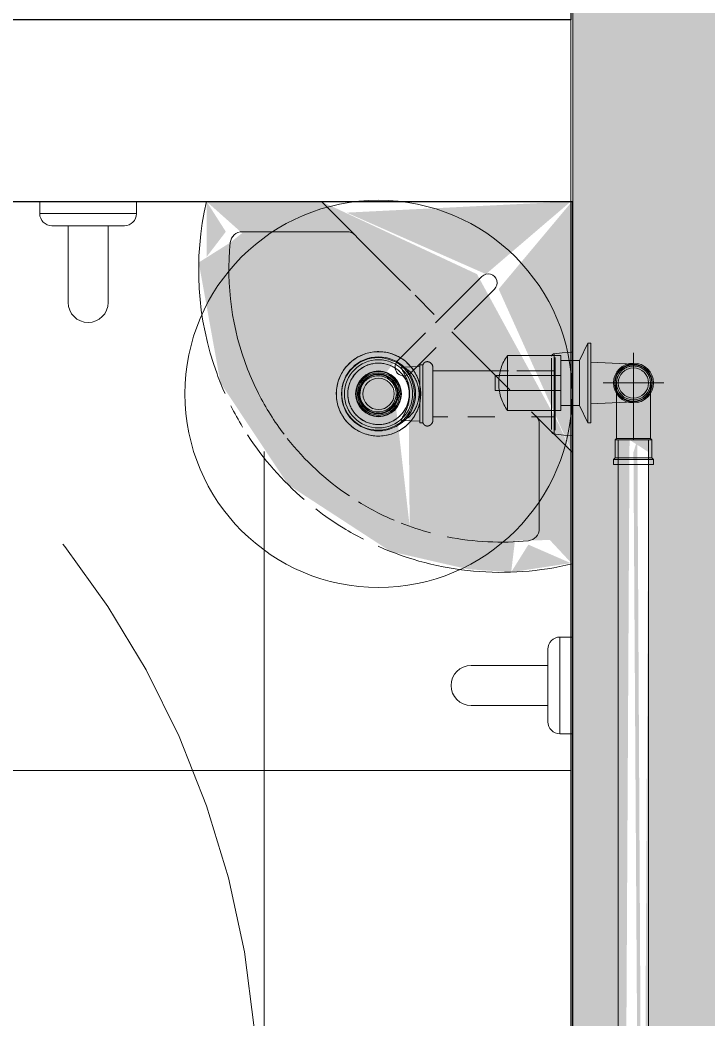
# Model space of a CAD drawing. Header units: metres. Extents: x 147 to 427, y -16 to 162.
# Drawn here: x 326.444 to 327.012, y 81.87 to 82.696 of the extents above; entities that cross this region are included whole.
import ezdxf

# ---------------------------------------------------------------- set-up
doc = ezdxf.new("R2010")
doc.units = ezdxf.units.M
doc.linetypes.add('IMPORT-Dashed _3_', pattern=[0.75, 0.5, -0.25])
doc.layers.add('1053_ARQ_BASE_MATADOURO_dwg', color=7, linetype='Continuous', lineweight=5, true_color=0x767676)
for name, color, linetype, lineweight in [('A-EQUIPAMENTOS', 7, 'Continuous', 5), ('A-PAREDE', 7, 'Continuous', 30), ('A-PROJEÇÃO', 7, 'IMPORT-Dashed _3_', 15), ('A-WALL', 7, 'Continuous', 9), ('A_lay', 7, 'Continuous', 5), ('P-PIPE', 7, 'Continuous', 5), ('P-PIPE-CNTR', 7, 'Continuous', 5), ('P-SANR-FIXT', 7, 'Continuous', 5)]:
    doc.layers.add(name, color=color, linetype=linetype, lineweight=lineweight)

# ---------------------------------------------------------------- blocks, each defined once
blk = doc.blocks.new('USO_ESG_Cuba lavatório redonda - Uso geral-3627472-TÉRREO 1_20 - Dependente 1')
at = {"layer": 'P-SANR-FIXT', "color": 9, "true_color": 0xc0c0c0}
for centre, radius, start, end in [((0, -0.16), 0.16, 0, 180), ((0, -0.16), 0.16, 0, 180), ((0, -0.16), 0.0306, 0, 180), ((0, -0.16), 0.0306, 0, 180), ((0, -0.16039), 0.03, 71.95787, 251.95787), ((0, -0.16039), 0.03, 71.95787, 251.95787), ((0, -0.16039), 0.03, 251.95787, 71.95787), ((0, -0.16039), 0.03, 251.95787, 71.95787), ((0, -0.16), 0.01844, 360, 180), ((0, -0.16039), 0.016, 71.95787, 251.95787), ((0, -0.16039), 0.016, 71.95787, 251.95787), ((0, -0.16039), 0.015, 71.95787, 251.95787), ((0, -0.16039), 0.015, 71.95787, 251.95787), ((0, -0.16039), 0.016, 251.95787, 71.95787), ((0, -0.16039), 0.016, 251.95787, 71.95787), ((0, -0.16039), 0.015, 251.95787, 71.95787), ((0, -0.16039), 0.015, 251.95787, 71.95787), ((0, -0.16), 0.16, 180, 360), ((0, -0.16), 0.16, 180, 0), ((0, -0.16), 0.0306, 180, 0), ((0, -0.16), 0.0306, 180, 0), ((0, -0.16), 0.01844, 180, 360)]:
    blk.add_arc(centre, radius, start, end, dxfattribs=at)
blk = doc.blocks.new('USO_ESG_Sifão de Uso Geral - Sifão para lavatório-3627474-TÉRREO 1_20 - Dependente 1')
at = {"layer": 'P-SANR-FIXT', "color": 9, "true_color": 0xc0c0c0}
for p, q in [((0, 0), (-0.03457, 0)), ((-0.03, 0), (0, 0)), ((0, 0), (0.03, 0)), ((0, 0), (0.03, 0)), ((0.03457, 0), (0, 0)), ((-0.03, 0), (0, 0)), ((0, -0.01489), (-0.03317, -0.01489)), ((0.03, -0.01413), (-0.03, -0.01413)), ((0.03, -0.01413), (-0.03, -0.01413)), ((0, -0.01413), (-0.01907, -0.01413)), ((-0.01905, -0.01413), (-0.01905, -0.0336)), ((-0.01905, -0.01413), (0.01905, -0.01413)), ((-0.01905, -0.01413), (0.01905, -0.01413)), ((0.016, -0.01413), (-0.016, -0.01413)), ((0.016, -0.01413), (-0.016, -0.01413)), ((0.01907, -0.01413), (0, -0.01413)), ((0.03317, -0.01489), (0, -0.01489)), ((0.01905, -0.0336), (0.01905, -0.01413)), ((0, -0.01696), (-0.02956, -0.01696)), ((0, -0.01696), (-0.02956, -0.01696)), ((-0.01907, -0.01696), (0, -0.01696)), ((0, -0.01696), (0.01907, -0.01696)), ((0.02956, -0.01696), (0, -0.01696)), ((0.02956, -0.01696), (0, -0.01696)), ((-0.01905, -0.07289), (-0.01905, -0.115)), ((0.01905, -0.115), (0.01905, -0.10272)), ((-0.01905, -0.115), (0, -0.115)), ((-0.01905, -0.115), (0, -0.115)), ((0, -0.115), (-0.016, -0.115)), ((0, -0.115), (-0.016, -0.115)), ((0, -0.115), (0.00493, -0.115)), ((0, -0.115), (0.00493, -0.115)), ((0.00414, -0.115), (0, -0.115)), ((0.00414, -0.115), (0, -0.115)), ((0.0184, -0.115), (0.01905, -0.115)), ((0.0184, -0.115), (0.01905, -0.115)), ((-0.02388, -0.12324), (-0.02388, -0.12586)), ((0, -0.12324), (-0.02271, -0.12324)), ((0, -0.12324), (-0.02271, -0.12324)), ((0.02271, -0.12324), (0, -0.12324)), ((0.02271, -0.12324), (0, -0.12324)), ((0.02388, -0.12586), (0.02388, -0.12324)), ((0, -0.12586), (-0.02388, -0.12586)), ((-0.02249, -0.12586), (-0.02211, -0.14028)), ((-0.02249, -0.12586), (0, -0.12586)), ((0.02388, -0.12586), (0, -0.12586)), ((0, -0.12586), (0.02249, -0.12586)), ((0.02211, -0.14028), (0.02249, -0.12586))]:
    blk.add_line(p, q, dxfattribs=at)
at = {"layer": 'P-SANR-FIXT', "color": 254, "true_color": 0xd3d3d3}
for p, q in [((-0.01905, -0.0336), (-0.01905, -0.04554)), ((-0.01905, -0.05264), (-0.01905, -0.07289)), ((0.01905, -0.08624), (0.01905, -0.06376)), ((0.016, -0.115), (0.00414, -0.115)), ((0.016, -0.115), (0.00414, -0.115)), ((0.00493, -0.115), (0.0184, -0.115)), ((0.00493, -0.115), (0.0184, -0.115)), ((-0.02271, -0.12324), (-0.02388, -0.12324)), ((0.02388, -0.12324), (0.02271, -0.12324))]:
    blk.add_line(p, q, dxfattribs=at)
at = {"layer": 'P-SANR-FIXT', "color": 9, "true_color": 0xc0c0c0, "flags": 128}
for points in [[(-0.03317, -0.01489), (-0.03397, -0.00812), (-0.0345, -0.00134), (-0.03457, 0)], [(0.03457, 0), (0.0341, -0.00679), (0.03335, -0.01356), (0.03317, -0.01489)], [(-0.03108, -0.01696), (-0.03118, -0.01694), (-0.03128, -0.01692), (-0.03138, -0.01689), (-0.03147, -0.01686), (-0.03157, -0.01682), (-0.03167, -0.01678), (-0.03176, -0.01674), (-0.03185, -0.0167), (-0.03194, -0.01665), (-0.03203, -0.01659), (-0.03211, -0.01654), (-0.0322, -0.01647), (-0.03228, -0.01641), (-0.03236, -0.01634), (-0.03243, -0.01627), (-0.0325, -0.0162), (-0.03257, -0.01613), (-0.03264, -0.01605), (-0.0327, -0.01597), (-0.03276, -0.01588), (-0.03282, -0.0158), (-0.03287, -0.01571), (-0.03292, -0.01562), (-0.03297, -0.01553), (-0.03301, -0.01544), (-0.03305, -0.01534), (-0.03308, -0.01524), (-0.03311, -0.01515), (-0.03314, -0.01505), (-0.03316, -0.01495), (-0.03317, -0.01489)], [(0.03317, -0.01489), (0.03315, -0.01499), (0.03313, -0.01509), (0.0331, -0.01519), (0.03307, -0.01528), (0.03303, -0.01538), (0.03299, -0.01547), (0.03295, -0.01557), (0.0329, -0.01566), (0.03285, -0.01575), (0.03279, -0.01583), (0.03274, -0.01592), (0.03268, -0.016), (0.03261, -0.01608), (0.03254, -0.01616), (0.03247, -0.01623), (0.0324, -0.0163), (0.03232, -0.01637), (0.03224, -0.01644), (0.03216, -0.0165), (0.03208, -0.01656), (0.03199, -0.01662), (0.0319, -0.01667), (0.03181, -0.01672), (0.03172, -0.01676), (0.03163, -0.0168), (0.03153, -0.01684), (0.03143, -0.01687), (0.03134, -0.0169), (0.03124, -0.01693), (0.03114, -0.01695), (0.03108, -0.01696)], [(-0.02097, -0.115), (-0.02075, -0.115), (-0.02049, -0.115), (-0.02021, -0.115), (-0.01988, -0.115), (-0.01953, -0.115), (-0.01915, -0.115), (-0.01874, -0.115), (-0.01829, -0.115), (-0.01782, -0.115), (-0.01732, -0.115), (-0.01679, -0.115), (-0.01623, -0.115), (-0.01565, -0.115), (-0.01504, -0.115), (-0.01441, -0.115), (-0.01376, -0.115), (-0.01308, -0.115), (-0.01238, -0.115), (-0.01166, -0.115), (-0.01093, -0.115), (-0.01018, -0.115), (-0.00941, -0.115), (-0.00862, -0.115), (-0.00782, -0.115), (-0.00701, -0.115), (-0.00619, -0.115), (-0.00536, -0.115), (-0.00452, -0.115), (-0.00367, -0.115), (-0.00282, -0.115), (-0.00196, -0.115), (-0.0011, -0.115), (-0.00023, -0.115), (0, -0.115)], [(0, -0.115), (-0.00086, -0.115), (-0.00173, -0.115), (-0.00258, -0.115), (-0.00344, -0.115), (-0.00429, -0.115), (-0.00513, -0.115), (-0.00597, -0.115), (-0.00679, -0.115), (-0.00761, -0.115), (-0.00841, -0.115), (-0.0092, -0.115), (-0.00997, -0.115), (-0.01073, -0.115), (-0.01147, -0.115), (-0.01219, -0.115), (-0.01289, -0.115), (-0.01358, -0.115), (-0.01424, -0.115), (-0.01487, -0.115), (-0.01549, -0.115), (-0.01608, -0.115), (-0.01664, -0.115), (-0.01718, -0.115), (-0.01769, -0.115), (-0.01817, -0.115), (-0.01862, -0.115), (-0.01904, -0.115), (-0.01943, -0.115), (-0.01979, -0.115), (-0.02012, -0.115), (-0.02042, -0.115), (-0.02068, -0.115), (-0.02091, -0.115)], [(0, -0.115), (0.00086, -0.115), (0.00173, -0.115), (0.00258, -0.115), (0.00344, -0.115)], [(0.00367, -0.115), (0.00282, -0.115), (0.00196, -0.115), (0.0011, -0.115), (0.00023, -0.115), (0, -0.115)], [(0.01769, -0.115), (0.01817, -0.115), (0.01862, -0.115), (0.01904, -0.115), (0.01943, -0.115), (0.01979, -0.115), (0.02012, -0.115), (0.02042, -0.115), (0.02068, -0.115), (0.02091, -0.115)], [(0.02097, -0.115), (0.02075, -0.115), (0.02049, -0.115), (0.02021, -0.115), (0.01988, -0.115), (0.01953, -0.115), (0.01915, -0.115), (0.01874, -0.115), (0.01829, -0.115), (0.01782, -0.115)], [(0, -0.12512), (-0.00139, -0.12515), (-0.00279, -0.12523), (-0.00418, -0.12537), (-0.00556, -0.12556), (-0.00693, -0.12581), (-0.00829, -0.12612), (-0.00964, -0.12648), (-0.01097, -0.12689), (-0.01229, -0.12735), (-0.01358, -0.12787), (-0.01486, -0.12844), (-0.01611, -0.12906), (-0.01733, -0.12973), (-0.01853, -0.13045), (-0.0197, -0.13121), (-0.02083, -0.13202), (-0.02193, -0.13288), (-0.023, -0.13378), (-0.02403, -0.13472), (-0.02502, -0.1357), (-0.02597, -0.13672), (-0.02689, -0.13777), (-0.02775, -0.13887), (-0.02858, -0.13999), (-0.02935, -0.14115), (-0.03008, -0.14234), (-0.03076, -0.14356), (-0.0314, -0.1448), (-0.03198, -0.14607), (-0.03251, -0.14736), (-0.03299, -0.14867), (-0.03342, -0.15), (-0.03379, -0.15134), (-0.03411, -0.1527), (-0.03437, -0.15407), (-0.03458, -0.15545), (-0.03474, -0.15684), (-0.03484, -0.15823), (-0.03488, -0.15962), (-0.03487, -0.16102), (-0.0348, -0.16241), (-0.03467, -0.1638), (-0.03449, -0.16519), (-0.03426, -0.16656), (-0.03397, -0.16793), (-0.03363, -0.16928), (-0.03323, -0.17061), (-0.03278, -0.17193), (-0.03227, -0.17324), (-0.03172, -0.17452), (-0.03111, -0.17577), (-0.03046, -0.177), (-0.02975, -0.17821), (-0.029, -0.17938), (-0.0282, -0.18053), (-0.02736, -0.18164), (-0.02647, -0.18272), (-0.02554, -0.18376), (-0.02457, -0.18476), (-0.02356, -0.18572), (-0.02251, -0.18664), (-0.02143, -0.18752), (-0.02031, -0.18836), (-0.01916, -0.18915), (-0.01798, -0.18989), (-0.01677, -0.19059), (-0.01554, -0.19123), (-0.01427, -0.19183), (-0.01299, -0.19237), (-0.01169, -0.19287), (-0.01036, -0.19331), (-0.00902, -0.1937), (-0.00767, -0.19403), (-0.0063, -0.19431), (-0.00492, -0.19453), (-0.00354, -0.1947), (-0.00215, -0.19482), (-0.00075, -0.19487), (0, -0.19488)], [(0, -0.19488), (0.00139, -0.19485), (0.00279, -0.19477), (0.00418, -0.19463), (0.00556, -0.19444), (0.00693, -0.19419), (0.00829, -0.19388), (0.00964, -0.19352), (0.01097, -0.19311), (0.01229, -0.19265), (0.01358, -0.19213), (0.01486, -0.19156), (0.01611, -0.19094), (0.01733, -0.19027), (0.01853, -0.18955), (0.0197, -0.18879), (0.02083, -0.18798), (0.02193, -0.18712), (0.023, -0.18622), (0.02403, -0.18528), (0.02502, -0.1843), (0.02597, -0.18328), (0.02689, -0.18223), (0.02775, -0.18113), (0.02858, -0.18001), (0.02935, -0.17885), (0.03008, -0.17766), (0.03076, -0.17644), (0.0314, -0.1752), (0.03198, -0.17393), (0.03251, -0.17264), (0.03299, -0.17133), (0.03342, -0.17), (0.03379, -0.16866), (0.03411, -0.1673), (0.03437, -0.16593), (0.03458, -0.16455), (0.03474, -0.16316), (0.03484, -0.16177), (0.03488, -0.16038), (0.03487, -0.15898), (0.0348, -0.15759), (0.03467, -0.1562), (0.03449, -0.15481), (0.03426, -0.15344), (0.03397, -0.15207), (0.03363, -0.15072), (0.03323, -0.14939), (0.03278, -0.14807), (0.03227, -0.14676), (0.03172, -0.14548), (0.03111, -0.14423), (0.03046, -0.143), (0.02975, -0.14179), (0.029, -0.14062), (0.0282, -0.13947), (0.02736, -0.13836), (0.02647, -0.13728), (0.02554, -0.13624), (0.02457, -0.13524), (0.02356, -0.13428), (0.02251, -0.13336), (0.02143, -0.13248), (0.02031, -0.13164), (0.01916, -0.13085), (0.01798, -0.13011), (0.01677, -0.12941), (0.01554, -0.12877), (0.01427, -0.12817), (0.01299, -0.12763), (0.01169, -0.12713), (0.01036, -0.12669), (0.00902, -0.1263), (0.00767, -0.12597), (0.0063, -0.12569), (0.00492, -0.12547), (0.00354, -0.1253), (0.00215, -0.12518), (0.00075, -0.12513), (0, -0.12512)], [(0, -0.13461), (-0.00102, -0.13463), (-0.00203, -0.13469), (-0.00304, -0.13479), (-0.00405, -0.13493), (-0.00504, -0.13511), (-0.00604, -0.13533), (-0.00702, -0.1356), (-0.00799, -0.1359), (-0.00895, -0.13623), (-0.00989, -0.13661), (-0.01082, -0.13702), (-0.01173, -0.13748), (-0.01262, -0.13796), (-0.01349, -0.13848), (-0.01434, -0.13904), (-0.01517, -0.13963), (-0.01597, -0.14025), (-0.01674, -0.14091), (-0.01749, -0.14159), (-0.01822, -0.14231), (-0.01891, -0.14305), (-0.01957, -0.14382), (-0.0202, -0.14462), (-0.0208, -0.14544), (-0.02137, -0.14628), (-0.0219, -0.14715), (-0.0224, -0.14803), (-0.02286, -0.14894), (-0.02328, -0.14986), (-0.02367, -0.1508), (-0.02402, -0.15175), (-0.02433, -0.15272), (-0.0246, -0.1537), (-0.02483, -0.15469), (-0.02502, -0.15568), (-0.02518, -0.15669), (-0.02529, -0.1577), (-0.02536, -0.15871), (-0.02539, -0.15973), (-0.02538, -0.16074), (-0.02533, -0.16176), (-0.02524, -0.16277), (-0.02511, -0.16377), (-0.02494, -0.16478), (-0.02473, -0.16577), (-0.02448, -0.16675), (-0.02419, -0.16773), (-0.02386, -0.16869), (-0.02349, -0.16964), (-0.02309, -0.17057), (-0.02265, -0.17148), (-0.02217, -0.17238), (-0.02166, -0.17326), (-0.02111, -0.17411), (-0.02053, -0.17494), (-0.01992, -0.17575), (-0.01927, -0.17654), (-0.01859, -0.17729), (-0.01789, -0.17802), (-0.01715, -0.17873), (-0.01639, -0.1794), (-0.0156, -0.18004), (-0.01479, -0.18064), (-0.01395, -0.18122), (-0.01309, -0.18176), (-0.01221, -0.18227), (-0.01131, -0.18274), (-0.01039, -0.18317), (-0.00946, -0.18357), (-0.00851, -0.18393), (-0.00754, -0.18425), (-0.00657, -0.18453), (-0.00558, -0.18477), (-0.00459, -0.18498), (-0.00358, -0.18514), (-0.00258, -0.18526), (-0.00156, -0.18535), (-0.00055, -0.18539), (0, -0.18539)], [(0, -0.18539), (0.00102, -0.18537), (0.00203, -0.18531), (0.00304, -0.18521), (0.00405, -0.18507), (0.00504, -0.18489), (0.00604, -0.18467), (0.00702, -0.1844), (0.00799, -0.1841), (0.00895, -0.18377), (0.00989, -0.18339), (0.01082, -0.18298), (0.01173, -0.18252), (0.01262, -0.18204), (0.01349, -0.18152), (0.01434, -0.18096), (0.01517, -0.18037), (0.01597, -0.17975), (0.01674, -0.17909), (0.01749, -0.17841), (0.01822, -0.17769), (0.01891, -0.17695), (0.01957, -0.17618), (0.0202, -0.17538), (0.0208, -0.17456), (0.02137, -0.17372), (0.0219, -0.17285), (0.0224, -0.17197), (0.02286, -0.17106), (0.02328, -0.17014), (0.02367, -0.1692), (0.02402, -0.16825), (0.02433, -0.16728), (0.0246, -0.1663), (0.02483, -0.16531), (0.02502, -0.16432), (0.02518, -0.16331), (0.02529, -0.1623), (0.02536, -0.16129), (0.02539, -0.16027), (0.02538, -0.15926), (0.02533, -0.15824), (0.02524, -0.15723), (0.02511, -0.15623), (0.02494, -0.15522), (0.02473, -0.15423), (0.02448, -0.15325), (0.02419, -0.15227), (0.02386, -0.15131), (0.02349, -0.15036), (0.02309, -0.14943), (0.02265, -0.14852), (0.02217, -0.14762), (0.02166, -0.14674), (0.02111, -0.14589), (0.02053, -0.14506), (0.01992, -0.14425), (0.01927, -0.14346), (0.01859, -0.14271), (0.01789, -0.14198), (0.01715, -0.14127), (0.01639, -0.1406), (0.0156, -0.13996), (0.01479, -0.13936), (0.01395, -0.13878), (0.01309, -0.13824), (0.01221, -0.13773), (0.01131, -0.13726), (0.01039, -0.13683), (0.00946, -0.13643), (0.00851, -0.13607), (0.00754, -0.13575), (0.00657, -0.13547), (0.00558, -0.13523), (0.00459, -0.13502), (0.00358, -0.13486), (0.00258, -0.13474), (0.00156, -0.13465), (0.00055, -0.13461), (0, -0.13461)]]:
    blk.add_lwpolyline(points, dxfattribs=at)
at = {"layer": 'P-SANR-FIXT', "color": 254, "true_color": 0xd3d3d3, "flags": 128}
for points in [[(-0.02651, -0.11882), (-0.02645, -0.11862), (-0.02639, -0.11843), (-0.02632, -0.11824), (-0.02624, -0.11805), (-0.02616, -0.11787), (-0.02607, -0.11769), (-0.02597, -0.11751), (-0.02586, -0.11734), (-0.02575, -0.11717), (-0.02563, -0.11701), (-0.0255, -0.11685), (-0.02537, -0.11669), (-0.02523, -0.11654), (-0.02509, -0.1164), (-0.02494, -0.11626), (-0.02478, -0.11613), (-0.02462, -0.11601), (-0.02446, -0.11589), (-0.02429, -0.11578), (-0.02412, -0.11567), (-0.02394, -0.11558), (-0.02376, -0.11549), (-0.02357, -0.1154), (-0.02338, -0.11533), (-0.02319, -0.11526), (-0.023, -0.1152), (-0.0228, -0.11515), (-0.0226, -0.1151), (-0.0224, -0.11507), (-0.0222, -0.11504), (-0.022, -0.11502), (-0.0218, -0.115), (-0.0216, -0.115)], [(-0.02091, -0.115), (-0.02111, -0.115), (-0.02127, -0.115), (-0.0214, -0.115), (-0.0215, -0.115), (-0.02156, -0.115), (-0.02159, -0.115)], [(-0.02157, -0.115), (-0.02152, -0.115), (-0.02143, -0.115), (-0.02131, -0.115), (-0.02116, -0.115), (-0.02097, -0.115)], [(0.00344, -0.115), (0.00429, -0.115), (0.00513, -0.115), (0.00597, -0.115), (0.00679, -0.115), (0.00761, -0.115), (0.00841, -0.115), (0.0092, -0.115), (0.00997, -0.115), (0.01073, -0.115), (0.01147, -0.115), (0.01219, -0.115), (0.01289, -0.115), (0.01358, -0.115), (0.01424, -0.115), (0.01487, -0.115), (0.01549, -0.115), (0.01608, -0.115), (0.01664, -0.115), (0.01718, -0.115), (0.01769, -0.115)], [(0.01782, -0.115), (0.01732, -0.115), (0.01679, -0.115), (0.01623, -0.115), (0.01565, -0.115), (0.01504, -0.115), (0.01441, -0.115), (0.01376, -0.115), (0.01308, -0.115), (0.01238, -0.115), (0.01166, -0.115), (0.01093, -0.115), (0.01018, -0.115), (0.00941, -0.115), (0.00862, -0.115), (0.00782, -0.115), (0.00701, -0.115), (0.00619, -0.115), (0.00536, -0.115), (0.00452, -0.115), (0.00367, -0.115)], [(0.02091, -0.115), (0.02111, -0.115), (0.02127, -0.115), (0.0214, -0.115), (0.0215, -0.115), (0.02156, -0.115), (0.02159, -0.115)], [(0.02157, -0.115), (0.02152, -0.115), (0.02143, -0.115), (0.02131, -0.115), (0.02116, -0.115), (0.02097, -0.115)], [(0.02159, -0.115), (0.02179, -0.115), (0.02199, -0.11502), (0.0222, -0.11504), (0.0224, -0.11506), (0.0226, -0.1151), (0.02279, -0.11515), (0.02299, -0.1152), (0.02318, -0.11526), (0.02338, -0.11533), (0.02356, -0.1154), (0.02375, -0.11548), (0.02393, -0.11557), (0.02411, -0.11567), (0.02428, -0.11577), (0.02445, -0.11589), (0.02462, -0.116), (0.02478, -0.11613), (0.02493, -0.11626), (0.02508, -0.1164), (0.02523, -0.11654), (0.02537, -0.11669), (0.0255, -0.11684), (0.02563, -0.117), (0.02574, -0.11716), (0.02586, -0.11733), (0.02596, -0.1175), (0.02606, -0.11768), (0.02616, -0.11786), (0.02624, -0.11805), (0.02632, -0.11823), (0.02639, -0.11843), (0.02645, -0.11862), (0.0265, -0.11881)], [(-0.02388, -0.12324), (-0.02402, -0.1232), (-0.02416, -0.12316), (-0.0243, -0.12311), (-0.02443, -0.12305), (-0.02456, -0.12299), (-0.02469, -0.12293), (-0.02482, -0.12286), (-0.02494, -0.12278), (-0.02506, -0.1227), (-0.02518, -0.12261), (-0.02529, -0.12252), (-0.02541, -0.12243), (-0.02551, -0.12233), (-0.02561, -0.12223), (-0.02571, -0.12212), (-0.02581, -0.12201), (-0.0259, -0.12189), (-0.02598, -0.12177), (-0.02606, -0.12165), (-0.02613, -0.12153), (-0.0262, -0.1214), (-0.02627, -0.12127), (-0.02633, -0.12114), (-0.02638, -0.121), (-0.02643, -0.12087), (-0.02647, -0.12073), (-0.02651, -0.12059), (-0.02654, -0.12044), (-0.02657, -0.1203), (-0.02659, -0.12016), (-0.02661, -0.12001), (-0.02661, -0.11987), (-0.02662, -0.11972), (-0.02661, -0.11958), (-0.02661, -0.11943), (-0.02659, -0.11929), (-0.02657, -0.11914), (-0.02655, -0.119), (-0.02651, -0.11886), (-0.02651, -0.11882)], [(0.02651, -0.11882), (0.02654, -0.11896), (0.02657, -0.1191), (0.02659, -0.11925), (0.0266, -0.11939), (0.02661, -0.11954), (0.02662, -0.11968), (0.02662, -0.11983), (0.02661, -0.11997), (0.0266, -0.12012), (0.02658, -0.12026), (0.02655, -0.12041), (0.02652, -0.12055), (0.02649, -0.12069), (0.02644, -0.12083), (0.0264, -0.12097), (0.02634, -0.1211), (0.02629, -0.12124), (0.02622, -0.12137), (0.02615, -0.12149), (0.02608, -0.12162), (0.026, -0.12174), (0.02592, -0.12186), (0.02583, -0.12198), (0.02574, -0.12209), (0.02564, -0.1222), (0.02554, -0.1223), (0.02543, -0.1224), (0.02533, -0.1225), (0.02521, -0.12259), (0.0251, -0.12268), (0.02498, -0.12276), (0.02485, -0.12284), (0.02473, -0.12291), (0.0246, -0.12297), (0.02447, -0.12304), (0.02433, -0.12309), (0.0242, -0.12314), (0.02406, -0.12319), (0.02392, -0.12323), (0.02388, -0.12324)]]:
    blk.add_lwpolyline(points, dxfattribs=at)
at = {"layer": 'P-SANR-FIXT', "color": 9, "true_color": 0xc0c0c0}
for radius, start, end in [(0.03485, 90, 270), (0.02822, 90, 270), (0.03485, 270, 90), (0.02822, 270, 90), (0.02539, 90, 270), (0.02539, 270, 90), (0.01889, 90, 270), (0.01889, 90, 270), (0.0175, 90, 270), (0.01648, 90, 270), (0.01648, 90, 270), (0.016, 90, 270), (0.016, 90, 270), (0.013, 90, 270), (0.013, 90, 270), (0.01889, 270, 90), (0.01889, 270, 90), (0.0175, 270, 90), (0.01648, 270, 90), (0.01648, 270, 90), (0.016, 270, 90), (0.016, 270, 90), (0.013, 270, 90), (0.013, 270, 90)]:
    blk.add_arc((0, -0.16), radius, start, end, dxfattribs=at)
for points, knots in [([(0, -0.12647), (-0.00139, -0.12652), (-0.00344, -0.12671), (-0.00605, -0.12719), (-0.00793, -0.12766), (-0.00971, -0.12828), (-0.01139, -0.12904), (-0.0127, -0.12974), (-0.01368, -0.13032), (-0.0144, -0.13076), (-0.01508, -0.1312), (-0.01594, -0.13184), (-0.01694, -0.13267), (-0.01784, -0.13353), (-0.01843, -0.13412), (-0.01875, -0.13445), (-0.01898, -0.13469), (-0.01921, -0.13494), (-0.0195, -0.13527), (-0.01997, -0.13586), (-0.02057, -0.13672), (-0.02106, -0.13753), (-0.02135, -0.13805), (-0.0215, -0.13833), (-0.02161, -0.13853), (-0.0217, -0.13872), (-0.02182, -0.13897), (-0.02198, -0.13941), (-0.02212, -0.13999), (-0.02211, -0.14054), (-0.02193, -0.14088), (-0.02157, -0.14095), (-0.02103, -0.14082), (-0.02043, -0.14058), (-0.01993, -0.14037), (-0.01964, -0.14025), (-0.0194, -0.14015), (-0.01916, -0.14004), (-0.01883, -0.13988), (-0.01822, -0.13956), (-0.01727, -0.13901), (-0.01622, -0.13842), (-0.01542, -0.13802), (-0.01495, -0.1378), (-0.01459, -0.13764), (-0.01422, -0.13749), (-0.01372, -0.13728), (-0.01282, -0.1369), (-0.01148, -0.13635), (-0.01005, -0.13584), (-0.00886, -0.13548), (-0.00794, -0.13525), (-0.007, -0.13506), (-0.00572, -0.13482), (-0.00343, -0.13448), (-0.00138, -0.13432), (0, -0.13428)], [0, 0, 0, 0, 0.055556, 0.083333, 0.111111, 0.138889, 0.166667, 0.194444, 0.208333, 0.222222, 0.236111, 0.25, 0.277778, 0.305556, 0.319444, 0.326389, 0.333333, 0.340278, 0.347222, 0.361111, 0.388889, 0.416667, 0.430556, 0.4375, 0.444444, 0.451389, 0.458333, 0.472222, 0.5, 0.527778, 0.555556, 0.583333, 0.611111, 0.638889, 0.652778, 0.659722, 0.666667, 0.673611, 0.680556, 0.694444, 0.722222, 0.75, 0.763889, 0.770833, 0.777778, 0.784722, 0.791667, 0.805556, 0.833333, 0.861111, 0.875, 0.888889, 0.902778, 0.916667, 0.944444, 1, 1, 1, 1]), ([(0, -0.13428), (0.00138, -0.13432), (0.00343, -0.13448), (0.00572, -0.13482), (0.007, -0.13506), (0.00794, -0.13525), (0.00886, -0.13548), (0.01005, -0.13584), (0.01148, -0.13635), (0.01282, -0.1369), (0.01372, -0.13728), (0.01422, -0.13749), (0.01459, -0.13764), (0.01495, -0.1378), (0.01542, -0.13802), (0.01622, -0.13842), (0.01727, -0.13901), (0.01822, -0.13956), (0.01883, -0.13988), (0.01916, -0.14004), (0.0194, -0.14015), (0.01964, -0.14025), (0.01993, -0.14037), (0.02043, -0.14058), (0.02103, -0.14082), (0.02157, -0.14095), (0.02193, -0.14088), (0.02211, -0.14054), (0.02212, -0.13999), (0.02198, -0.13941), (0.02182, -0.13897), (0.0217, -0.13872), (0.02161, -0.13853), (0.0215, -0.13833), (0.02135, -0.13805), (0.02106, -0.13753), (0.02057, -0.13672), (0.01997, -0.13586), (0.0195, -0.13527), (0.01921, -0.13494), (0.01898, -0.13469), (0.01875, -0.13445), (0.01843, -0.13412), (0.01784, -0.13353), (0.01694, -0.13267), (0.01594, -0.13184), (0.01508, -0.1312), (0.0144, -0.13076), (0.01368, -0.13032), (0.0127, -0.12974), (0.01139, -0.12904), (0.00971, -0.12828), (0.00793, -0.12766), (0.00605, -0.12719), (0.00344, -0.12671), (0.00139, -0.12652), (0, -0.12647)], [0, 0, 0, 0, 0.055556, 0.083333, 0.097222, 0.111111, 0.125, 0.138889, 0.166667, 0.194444, 0.208333, 0.215278, 0.222222, 0.229167, 0.236111, 0.25, 0.277778, 0.305556, 0.319444, 0.326389, 0.333333, 0.340278, 0.347222, 0.361111, 0.388889, 0.416667, 0.444444, 0.472222, 0.5, 0.527778, 0.541667, 0.548611, 0.555556, 0.5625, 0.569444, 0.583333, 0.611111, 0.638889, 0.652778, 0.659722, 0.666667, 0.673611, 0.680556, 0.694444, 0.722222, 0.75, 0.763889, 0.777778, 0.791667, 0.805556, 0.833333, 0.861111, 0.888889, 0.916667, 0.944444, 1, 1, 1, 1])]:
    blk.add_open_spline(points, degree=3, knots=knots, dxfattribs=at)
blk = doc.blocks.new('AF_Soldavel_Curva 45_90 - Standard-V163-TÉRREO 1_20 - Dependente 1')
at = {"layer": 'P-PIPE'}
for p, q in [((158.5447, 82.34981), (158.54364, 82.34871)), ((158.54364, 82.34871), (158.54364, 82.33371)), ((158.55874, 82.34871), (158.54364, 82.34871)), ((158.55874, 82.34981), (158.5447, 82.34981)), ((158.54624, 82.34871), (158.55874, 82.34871)), ((158.57278, 82.34981), (158.55874, 82.34981)), ((158.57384, 82.34871), (158.55874, 82.34871)), ((158.55874, 82.34871), (158.57124, 82.34871)), ((158.57384, 82.34871), (158.57278, 82.34981)), ((158.57384, 82.33371), (158.57384, 82.34871)), ((158.54364, 82.33371), (158.54224, 82.33231)), ((158.54224, 82.33231), (158.54224, 82.32831)), ((158.55874, 82.33231), (158.54224, 82.33231)), ((158.54224, 82.32831), (158.55874, 82.32831)), ((158.55874, 82.33371), (158.54364, 82.33371)), ((158.55874, 82.32831), (158.54624, 82.32831)), ((158.57384, 82.33371), (158.55874, 82.33371)), ((158.57524, 82.33231), (158.55874, 82.33231)), ((158.55874, 82.32831), (158.57524, 82.32831)), ((158.57124, 82.32831), (158.55874, 82.32831)), ((158.57524, 82.33231), (158.57384, 82.33371)), ((158.57524, 82.32831), (158.57524, 82.33231))]:
    blk.add_line(p, q, dxfattribs=at)
at = {"layer": 'P-PIPE', "flags": 128}
for points in [[(158.5447, 82.3957), (158.54471, 82.39626), (158.54474, 82.39682), (158.5448, 82.39738), (158.54487, 82.39793), (158.54498, 82.39849), (158.5451, 82.39903), (158.54524, 82.39958), (158.54541, 82.40011), (158.5456, 82.40064), (158.5458, 82.40116), (158.54603, 82.40168), (158.54628, 82.40218), (158.54655, 82.40267), (158.54684, 82.40315), (158.54715, 82.40362), (158.54747, 82.40408), (158.54782, 82.40452), (158.54818, 82.40495), (158.54856, 82.40537), (158.54895, 82.40577), (158.54936, 82.40615), (158.54979, 82.40652), (158.55023, 82.40687), (158.55068, 82.4072), (158.55115, 82.40751), (158.55163, 82.4078), (158.55212, 82.40808), (158.55262, 82.40833), (158.55313, 82.40857), (158.55365, 82.40878), (158.55418, 82.40898), (158.55471, 82.40915), (158.55525, 82.4093), (158.5558, 82.40943), (158.55635, 82.40953), (158.5569, 82.40962), (158.55746, 82.40968), (158.55802, 82.40972), (158.55858, 82.40974), (158.55874, 82.40974)], [(158.55874, 82.40974), (158.5593, 82.40973), (158.55986, 82.40969), (158.56042, 82.40964), (158.56097, 82.40956), (158.56152, 82.40946), (158.56207, 82.40933), (158.56262, 82.40919), (158.56315, 82.40902), (158.56368, 82.40884), (158.5642, 82.40863), (158.56472, 82.4084), (158.56522, 82.40815), (158.56571, 82.40788), (158.56619, 82.40759), (158.56666, 82.40728), (158.56712, 82.40696), (158.56756, 82.40661), (158.56799, 82.40625), (158.56841, 82.40587), (158.56881, 82.40548), (158.56919, 82.40507), (158.56956, 82.40464), (158.56991, 82.4042), (158.57024, 82.40375), (158.57055, 82.40328), (158.57084, 82.4028), (158.57112, 82.40231), (158.57137, 82.40181), (158.57161, 82.4013), (158.57182, 82.40078), (158.57201, 82.40026), (158.57219, 82.39972), (158.57234, 82.39918), (158.57246, 82.39863), (158.57257, 82.39808), (158.57266, 82.39753), (158.57272, 82.39697), (158.57276, 82.39641), (158.57277, 82.39585), (158.57278, 82.3957)], [(158.5447, 82.34981), (158.5447, 82.35164), (158.5447, 82.35347), (158.5447, 82.3553), (158.5447, 82.35712), (158.5447, 82.35892), (158.5447, 82.36071), (158.5447, 82.36249), (158.5447, 82.36424), (158.5447, 82.36597), (158.5447, 82.36768), (158.5447, 82.36935), (158.5447, 82.371), (158.5447, 82.37261), (158.5447, 82.37418), (158.5447, 82.37572), (158.5447, 82.37721), (158.5447, 82.37866), (158.5447, 82.38007), (158.5447, 82.38142), (158.5447, 82.38273), (158.5447, 82.38398), (158.5447, 82.38518), (158.5447, 82.38632), (158.5447, 82.3874), (158.5447, 82.38842), (158.5447, 82.38938), (158.5447, 82.39028), (158.5447, 82.39111), (158.5447, 82.39188), (158.5447, 82.39258), (158.5447, 82.39321), (158.5447, 82.39377), (158.5447, 82.39426), (158.5447, 82.39468), (158.5447, 82.39503), (158.5447, 82.3953), (158.5447, 82.39551), (158.5447, 82.39564), (158.5447, 82.39569)], [(158.57278, 82.3957), (158.57278, 82.39566), (158.57278, 82.39555), (158.57278, 82.39537), (158.57278, 82.39511), (158.57278, 82.39478), (158.57278, 82.39438), (158.57278, 82.39391), (158.57278, 82.39337), (158.57278, 82.39275), (158.57278, 82.39207), (158.57278, 82.39133), (158.57278, 82.39051), (158.57278, 82.38963), (158.57278, 82.38869), (158.57278, 82.38768), (158.57278, 82.38661), (158.57278, 82.38549), (158.57278, 82.38431), (158.57278, 82.38307), (158.57278, 82.38178), (158.57278, 82.38044), (158.57278, 82.37905), (158.57278, 82.37761), (158.57278, 82.37613), (158.57278, 82.3746), (158.57278, 82.37304), (158.57278, 82.37144), (158.57278, 82.3698), (158.57278, 82.36813), (158.57278, 82.36643), (158.57278, 82.36471), (158.57278, 82.36296), (158.57278, 82.3612), (158.57278, 82.35941), (158.57278, 82.35761), (158.57278, 82.35579), (158.57278, 82.35397), (158.57278, 82.35214), (158.57278, 82.3503), (158.57278, 82.34981)]]:
    blk.add_lwpolyline(points, dxfattribs=at)
at = {"layer": 'P-PIPE'}
for radius, start, end in [(0.0165, 90, 270), (0.0165, 90, 270), (0.0165, 270, 90), (0.0165, 270, 90), (0.0151, 90, 270), (0.0151, 90, 270), (0.01404, 90, 270), (0.0125, 90, 270), (0.0125, 90, 270), (0.0151, 270, 90), (0.0151, 270, 90), (0.01404, 270, 90), (0.0125, 270, 90), (0.0125, 270, 90)]:
    blk.add_arc((158.55874, 82.3957), radius, start, end, dxfattribs=at)
blk = doc.blocks.new('Registro de Gaveta - Agua Fria - MEP - Tigre - PVC Cromado - 25 mm-135403-TÉRREO 1_20 - Dependente 1')
at = {"layer": 'P-PIPE'}
for p, q in [((154.34495, 82.42853), (154.34242, 82.42853)), ((154.34242, 82.42853), (154.34242, 82.36286)), ((154.34242, 82.42853), (154.34242, 82.36286)), ((154.35204, 82.41434), (154.34495, 82.42853)), ((154.34495, 82.36286), (154.34495, 82.42853)), ((154.34495, 82.36286), (154.34495, 82.42853)), ((154.34242, 82.41297), (154.30731, 82.4112)), ((154.34242, 82.3957), (154.34242, 82.41297)), ((154.36731, 82.41434), (154.35204, 82.41434)), ((154.35204, 82.41434), (154.35204, 82.37705)), ((154.35204, 82.41434), (154.35204, 82.37705)), ((154.41131, 82.4184), (154.36731, 82.4184)), ((154.36731, 82.3957), (154.36731, 82.4184)), ((154.36731, 82.41434), (154.36731, 82.3957)), ((154.36731, 82.41434), (154.36731, 82.3957)), ((154.41131, 82.3957), (154.41131, 82.4184)), ((154.34242, 82.37842), (154.34242, 82.3957)), ((154.36731, 82.4018), (154.41133, 82.4018)), ((154.41133, 82.4018), (154.36731, 82.4018)), ((154.36731, 82.4018), (154.41131, 82.4018)), ((154.41131, 82.4018), (154.36731, 82.4018)), ((154.36731, 82.4018), (154.36731, 82.3896)), ((154.36731, 82.4018), (154.36731, 82.3896)), ((154.36731, 82.3896), (154.36731, 82.4018)), ((154.36731, 82.3896), (154.36731, 82.4018)), ((154.36731, 82.3957), (154.36731, 82.37705)), ((154.36731, 82.3957), (154.36731, 82.37705)), ((154.36731, 82.373), (154.36731, 82.3957)), ((154.42154, 82.4018), (154.41131, 82.4018)), ((154.41131, 82.4018), (154.41131, 82.3896)), ((154.41131, 82.3896), (154.41131, 82.4018)), ((154.41131, 82.373), (154.41131, 82.3957)), ((154.41133, 82.4018), (154.41828, 82.4018)), ((154.41133, 82.3896), (154.41133, 82.4018)), ((154.41133, 82.3896), (154.41133, 82.4018)), ((154.42154, 82.3896), (154.42154, 82.4018)), ((154.36731, 82.3896), (154.41131, 82.3896)), ((154.41131, 82.3896), (154.36731, 82.3896)), ((154.36731, 82.3896), (154.41133, 82.3896)), ((154.41133, 82.3896), (154.36731, 82.3896)), ((154.41131, 82.3896), (154.42154, 82.3896)), ((154.41828, 82.3896), (154.41133, 82.3896)), ((154.30731, 82.3802), (154.34242, 82.37842)), ((154.34495, 82.36286), (154.35204, 82.37705)), ((154.35204, 82.37705), (154.36731, 82.37705)), ((154.36731, 82.373), (154.41131, 82.373)), ((154.34242, 82.36286), (154.34495, 82.36286))]:
    blk.add_line(p, q, dxfattribs=at)
at = {"layer": 'P-PIPE', "flags": 128}
for points in [[(154.41131, 82.4184), (154.41216, 82.41722), (154.41296, 82.41602), (154.41371, 82.41478), (154.41441, 82.41351), (154.41506, 82.41222), (154.41566, 82.4109), (154.41621, 82.40956), (154.4167, 82.4082), (154.41713, 82.40682), (154.41751, 82.40542), (154.41784, 82.40401), (154.41811, 82.40259), (154.41832, 82.40116), (154.41847, 82.39972), (154.41857, 82.39828), (154.4186, 82.39683), (154.4186, 82.39661)], [(154.4186, 82.39478), (154.41857, 82.39333), (154.41849, 82.39189), (154.41834, 82.39045), (154.41814, 82.38902), (154.41788, 82.38759), (154.41757, 82.38618), (154.41719, 82.38478), (154.41677, 82.3834), (154.41628, 82.38203), (154.41575, 82.38069), (154.41516, 82.37937), (154.41451, 82.37807), (154.41382, 82.3768), (154.41308, 82.37556), (154.41228, 82.37435), (154.41144, 82.37317), (154.41131, 82.373)], [(154.4186, 82.39641), (154.4186, 82.39638), (154.4186, 82.39636), (154.4186, 82.39633), (154.4186, 82.39631), (154.4186, 82.39628), (154.4186, 82.39625), (154.4186, 82.39622), (154.4186, 82.39619), (154.4186, 82.39616), (154.4186, 82.39613), (154.4186, 82.39609), (154.4186, 82.39606), (154.4186, 82.39603), (154.4186, 82.39599), (154.4186, 82.39596), (154.4186, 82.39592), (154.4186, 82.39589), (154.4186, 82.39585), (154.4186, 82.39582), (154.4186, 82.39578), (154.4186, 82.39574), (154.4186, 82.39571)], [(154.4186, 82.3957), (154.4186, 82.39573), (154.4186, 82.39577), (154.4186, 82.39581), (154.4186, 82.39584), (154.4186, 82.39588), (154.4186, 82.39591), (154.4186, 82.39595), (154.4186, 82.39598), (154.4186, 82.39602), (154.4186, 82.39605), (154.4186, 82.39609), (154.4186, 82.39612), (154.4186, 82.39615), (154.4186, 82.39618), (154.4186, 82.39621), (154.4186, 82.39624), (154.4186, 82.39627), (154.4186, 82.3963), (154.4186, 82.39633), (154.4186, 82.39635), (154.4186, 82.39638), (154.4186, 82.3964)], [(154.4186, 82.3957), (154.4186, 82.39566), (154.4186, 82.39562), (154.4186, 82.39559), (154.4186, 82.39555), (154.4186, 82.39551), (154.4186, 82.39548), (154.4186, 82.39544), (154.4186, 82.39541), (154.4186, 82.39537), (154.4186, 82.39534), (154.4186, 82.39531), (154.4186, 82.39527), (154.4186, 82.39524), (154.4186, 82.39521), (154.4186, 82.39518), (154.4186, 82.39515), (154.4186, 82.39512), (154.4186, 82.39509), (154.4186, 82.39507), (154.4186, 82.39504), (154.4186, 82.39502), (154.4186, 82.39499)], [(154.4186, 82.39498), (154.4186, 82.39501), (154.4186, 82.39503), (154.4186, 82.39506), (154.4186, 82.39509), (154.4186, 82.39511), (154.4186, 82.39514), (154.4186, 82.39517), (154.4186, 82.3952), (154.4186, 82.39523), (154.4186, 82.39527), (154.4186, 82.3953), (154.4186, 82.39533), (154.4186, 82.39536), (154.4186, 82.3954), (154.4186, 82.39543), (154.4186, 82.39547), (154.4186, 82.3955), (154.4186, 82.39554), (154.4186, 82.39558), (154.4186, 82.39561), (154.4186, 82.39565), (154.4186, 82.39569)]]:
    blk.add_lwpolyline(points, dxfattribs=at)
at = {"layer": 'P-PIPE'}
for radius, start, end in [(0.0155, 0, 180), (0.0155, 0, 180), (0.0125, 90, 270), (0.0125, 90, 270), (0.0125, 90, 270), (0.0125, 90, 270), (0.0125, 270, 90), (0.0125, 270, 90), (0.0125, 270, 90), (0.0125, 270, 90), (0.0155, 180, 0), (0.0155, 180, 0)]:
    blk.add_arc((154.30731, 82.3957), radius, start, end, dxfattribs=at)
for points, knots in [([(154.30731, 82.4112), (154.30773, 82.41122), (154.30838, 82.4112), (154.30928, 82.41109), (154.30997, 82.41097), (154.3107, 82.41082), (154.31145, 82.41063), (154.31208, 82.41044), (154.31258, 82.41028), (154.31294, 82.41014), (154.31331, 82.40999), (154.31379, 82.40978), (154.31439, 82.40949), (154.3151, 82.40911), (154.3158, 82.40868), (154.31648, 82.4082), (154.31715, 82.40769), (154.3178, 82.40713), (154.31843, 82.40651), (154.31903, 82.40586), (154.31961, 82.40515), (154.32016, 82.4044), (154.32066, 82.4036), (154.32112, 82.40274), (154.32155, 82.40184), (154.32193, 82.4009), (154.32224, 82.39992), (154.32248, 82.3989), (154.32272, 82.39751), (154.3228, 82.39643), (154.32281, 82.3957)], [0, 0, 0, 0, 0.071429, 0.107143, 0.142857, 0.178571, 0.214286, 0.25, 0.267857, 0.285714, 0.303571, 0.321429, 0.357143, 0.392857, 0.428571, 0.464286, 0.5, 0.535714, 0.571429, 0.607143, 0.642857, 0.678571, 0.714286, 0.75, 0.785714, 0.821429, 0.857143, 0.892857, 0.928571, 1, 1, 1, 1]), ([(154.32281, 82.3957), (154.3228, 82.39643), (154.32272, 82.39751), (154.32248, 82.3989), (154.32224, 82.39992), (154.32193, 82.4009), (154.32155, 82.40184), (154.32112, 82.40274), (154.32066, 82.4036), (154.32016, 82.4044), (154.31961, 82.40515), (154.31903, 82.40586), (154.31843, 82.40651), (154.3178, 82.40713), (154.31715, 82.40769), (154.31648, 82.4082), (154.31568, 82.40876), (154.31475, 82.40931), (154.31385, 82.40976), (154.31322, 82.41003), (154.31285, 82.41017), (154.3123, 82.41038), (154.31145, 82.41064), (154.3106, 82.41084), (154.31007, 82.41095), (154.30972, 82.41102), (154.30911, 82.41112), (154.30827, 82.41121), (154.30763, 82.41121), (154.30731, 82.4112)], [0, 0, 0, 0, 0.071429, 0.107143, 0.142857, 0.178571, 0.214286, 0.25, 0.285714, 0.321429, 0.357143, 0.392857, 0.428571, 0.464286, 0.5, 0.535714, 0.571429, 0.625, 0.678571, 0.705357, 0.71875, 0.732143, 0.785714, 0.839286, 0.852679, 0.866071, 0.892857, 0.946429, 1, 1, 1, 1]), ([(154.32281, 82.3957), (154.32281, 82.39506), (154.32272, 82.3938), (154.32245, 82.39228), (154.32213, 82.39111), (154.32183, 82.39026), (154.3215, 82.38943), (154.32113, 82.38865), (154.32072, 82.3879), (154.32028, 82.38719), (154.31981, 82.38651), (154.31931, 82.38588), (154.3188, 82.38528), (154.31826, 82.38471), (154.3177, 82.38419), (154.31714, 82.3837), (154.31656, 82.38324), (154.31576, 82.38268), (154.31474, 82.38206), (154.31369, 82.38155), (154.31294, 82.38125), (154.31251, 82.38109), (154.31219, 82.38098), (154.31187, 82.38088), (154.31143, 82.38075), (154.31087, 82.38062), (154.31021, 82.38048), (154.30958, 82.38036), (154.30898, 82.38027), (154.30821, 82.38019), (154.30766, 82.38018), (154.30731, 82.3802)], [0, 0, 0, 0, 0.0625, 0.125, 0.15625, 0.1875, 0.21875, 0.25, 0.28125, 0.3125, 0.34375, 0.375, 0.40625, 0.4375, 0.46875, 0.5, 0.53125, 0.5625, 0.625, 0.6875, 0.71875, 0.734375, 0.75, 0.765625, 0.78125, 0.8125, 0.84375, 0.875, 0.90625, 0.9375, 1, 1, 1, 1]), ([(154.30731, 82.3802), (154.30766, 82.38018), (154.30821, 82.38019), (154.30898, 82.38027), (154.30958, 82.38036), (154.31021, 82.38048), (154.31087, 82.38062), (154.31143, 82.38075), (154.31187, 82.38088), (154.31219, 82.38098), (154.31251, 82.38109), (154.31294, 82.38125), (154.31369, 82.38155), (154.31474, 82.38206), (154.31576, 82.38268), (154.31656, 82.38324), (154.31714, 82.3837), (154.3177, 82.38419), (154.31826, 82.38471), (154.3188, 82.38528), (154.31931, 82.38588), (154.31981, 82.38651), (154.32028, 82.38719), (154.32072, 82.3879), (154.32113, 82.38865), (154.3215, 82.38943), (154.32183, 82.39026), (154.32213, 82.39111), (154.32245, 82.39228), (154.32272, 82.3938), (154.32281, 82.39506), (154.32281, 82.3957)], [0, 0, 0, 0, 0.0625, 0.09375, 0.125, 0.15625, 0.1875, 0.21875, 0.234375, 0.25, 0.265625, 0.28125, 0.3125, 0.375, 0.4375, 0.46875, 0.5, 0.53125, 0.5625, 0.59375, 0.625, 0.65625, 0.6875, 0.71875, 0.75, 0.78125, 0.8125, 0.84375, 0.875, 0.9375, 1, 1, 1, 1])]:
    blk.add_open_spline(points, degree=3, knots=knots, dxfattribs=at)
blk = doc.blocks.new('1053_ARQ_BASE_MATADOURO_dwg_A$C36706394-4039620-TÉRREO 1_20 - Dependente 1')
at = {"layer": 'A-EQUIPAMENTOS', "true_color": 0xe2e2e2}
h = blk.add_hatch(color=254, dxfattribs=at)
h.paths.add_polyline_path([(0.00014, 0.24135), (0.00762, 0.19203), (0.02288, 0.22712), (0.00359, 0.23919)])
h.paths.add_polyline_path([(0.30652, 0.49313), (0.26066, 0.49313), (0.28152, 0.47718)])
h.paths.add_polyline_path([(0.00014, 0.24135), (0.02626, 0.23821), (0.02669, 0.20935), (0.00813, 0.19203), (0.1002, 0.19203), (0.12231, 0.20193), (0.24646, 0.2696), (0.30652, 0.39819), (0.30652, 0.49313), (0.28034, 0.46374), (0.27253, 0.4735), (0.25612, 0.49957), (0.15663, 0.48161), (0.0724, 0.4257), (0.01723, 0.34099), (0.00256, 0.27685)])
h.paths.add_polyline_path([(0.03803, 0.32525), (0.14343, 0.33733), (0.15623, 0.34099), (0.16232, 0.34684), (0.16983, 0.34099), (0.1749, 0.33683), (0.16331, 0.32129), (0.16232, 0.32627), (0.04048, 0.32525)])
h.paths.add_polyline_path([(0.10161, 0.19203), (0.30537, 0.19203), (0.23413, 0.2517), (0.12231, 0.20135)])
h.paths.add_polyline_path([(0.24646, 0.26221), (0.30652, 0.19203), (0.2973, 0.37734), (0.24792, 0.26552)])
at = {"layer": 'A-EQUIPAMENTOS', "color": 253, "true_color": 0xaaaaaa}
for p, q in [((0.28152, 0.37734), (0.28152, 0.46355)), ((0.30652, 0.39819), (0.24849, 0.34016)), ((0.19791, 0.31216), (0.1749, 0.33517)), ((0.18584, 0.30339), (0.16448, 0.32475)), ((0.24455, 0.26552), (0.2061, 0.30397)), ((0.19878, 0.29045), (0.16876, 0.26044)), ((0.23413, 0.2551), (0.20068, 0.28854)), ((0.13278, 0.22446), (0.09933, 0.191)), ((0.12231, 0.21813), (0.0361, 0.21813))]:
    blk.add_line(p, q, dxfattribs=at)
at = {"layer": 'A-EQUIPAMENTOS', "color": 9, "true_color": 0xc3c3c3}
for p, q in [((0.24849, 0.34016), (0.23297, 0.32464)), ((0.22912, 0.32079), (0.21321, 0.30489)), ((0.16876, 0.26044), (0.15073, 0.2424))]:
    blk.add_line(p, q, dxfattribs=at)
at = {"layer": 'A-EQUIPAMENTOS', "color": 253, "true_color": 0xaaaaaa, "flags": 128}
blk.add_lwpolyline([(0.00702, 0.191), (0.30652, 0.191), (0.30652, 0.49313)], dxfattribs=at)
at = {"layer": 'A-EQUIPAMENTOS', "color": 253, "true_color": 0xaaaaaa}
for centre, radius, start, end in [((0.24983, 0.24982), 0.24983, 76.88384, 110.103), ((0.24983, 0.24982), 0.22483, 84.20471, 111.37129), ((0.27152, 0.46355), 0.01, 0, 84.20471), ((0.24983, 0.24982), 0.24983, 123.05459, 139.41081), ((0.24983, 0.24982), 0.22483, 116.99809, 127.13773), ((0.24983, 0.24982), 0.22483, 128.22542, 146.13562), ((0.24983, 0.24982), 0.24983, 148.5685, 152.95805), ((0.27152, 0.37734), 0.01, 315, 0), ((0.24983, 0.24982), 0.22483, 148.46976, 153.13392), ((0.24983, 0.24982), 0.24983, 156.01319, 193.61792), ((0.16969, 0.32996), 0.00737, 45, 225), ((0.24983, 0.24982), 0.22483, 168.62212, 185.79529), ((0.23934, 0.26031), 0.00737, 225, 45), ((0.0361, 0.22813), 0.01, 185.79529, 270), ((0.12231, 0.22813), 0.01, 270, 315)]:
    blk.add_arc(centre, radius, start, end, dxfattribs=at)
at = {"layer": 'A-EQUIPAMENTOS', "color": 9, "true_color": 0xc3c3c3}
for radius, start, end in [(0.24983, 110.103, 114.1331), (0.24983, 116.69414, 121.29108), (0.22483, 111.37129, 116.99809), (0.24983, 142.21438, 148.5685), (0.22483, 153.13392, 156.86981), (0.22483, 158.49389, 164.9898)]:
    blk.add_arc((0.24983, 0.24982), radius, start, end, dxfattribs=at)
blk = doc.blocks.new('1053_ARQ_BASE_MATADOURO_dwg_arq geral tgov-4039641-TÉRREO 1_20 - Dependente 1')
at = {"layer": 'A_lay', "true_color": 0xaaaaaa}
h = blk.add_hatch(dxfattribs=at)
h.set_pattern_fill('FP_2', color=253, style=0, pattern_type=2)
h.set_pattern_definition([(90, (-0.43, 0), (-0.6125, 4e-17), []), (180, (-0.43, 0), (-8e-17, -0.6125), [])])
h.paths.add_polyline_path([(27.30239, -2.57034), (27.30239, -2.54952), (27.2717, -2.57168)])
h.paths.add_polyline_path([(27.23823, -2.59034), (27.30239, -2.58034), (27.29379, -2.57168), (27.23823, -2.5825)])
h.paths.add_polyline_path([(27.32091, -2.52597), (27.21504, -2.50792), (27.23823, -2.57006), (27.31531, -2.53605)])
h.paths.add_polyline_path([(27.33703, -2.50792), (27.24949, -2.50792), (27.32331, -2.52328)])
h.paths.add_polyline_path([(27.35673, -2.49388), (27.30917, -2.50513), (27.33703, -2.50792), (27.35147, -2.49763)])
h.paths.add_polyline_path([(28.2972, -2.59034), (28.2972, -2.28868), (28.25103, -2.28012), (28.20464, -2.23801), (28.18823, -2.1907), (28.19446, -1.56214), (28.22696, -1.51586), (28.27823, -1.49199), (28.2972, -1.48085), (28.2972, -0.93997), (28.19719, -0.94326), (28.10122, -0.90488), (28.03043, -0.83361), (27.99356, -0.7414), (27.98966, -0.64034), (27.37823, -0.64034), (27.37823, -0.52034), (26.37823, -0.52034), (26.37823, -0.64034), (26.29823, -0.64034), (26.30823, -1.70034), (26.34143, -1.71034), (26.39823, -1.74034), (26.39823, -1.79034), (26.72323, -1.79704), (26.74653, -1.8274), (26.74823, -1.89612), (26.75035, -2.1786), (26.77893, -2.18621), (26.80205, -2.20788), (26.81188, -2.23801), (26.80205, -2.2754), (26.77893, -2.29744), (26.75641, -2.3099), (26.75641, -2.49034), (27.59457, -2.48034), (27.59903, -2.09915), (27.63299, -2.01169), (27.66554, -1.97504), (27.75067, -1.93064), (27.84668, -1.93064), (27.93181, -1.97504), (27.98676, -2.05376), (27.99868, -2.1035), (27.99868, -2.48105), (28.05964, -2.50858), (28.08935, -2.54376), (28.09977, -2.59034), (28.27823, -2.59034)])
h.paths.add_polyline_path([(27.21473, -2.57034), (27.22823, -2.57034), (27.21473, -2.55684)])
h.paths.add_polyline_path([(27.10764, -1.89612), (27.10738, -1.84034), (27.10764, -1.78694), (27.13519, -1.78694), (27.13519, -1.89599)])
h.paths.add_polyline_path([(27.53223, -1.89417), (27.53223, -1.785), (27.55978, -1.785), (27.55978, -1.89405), (27.54743, -1.8941)])
h.paths.add_polyline_path([(26.29823, -1.89034), (26.34823, -1.89034), (26.33668, -1.81534), (26.29823, -1.78034), (26.29823, -1.84034)])
h.paths.add_polyline_path([(26.34993, -1.8274), (26.34823, -1.80997), (26.34158, -1.81728), (26.34823, -1.82533)])
h.paths.add_polyline_path([(26.35493, -1.81534), (26.35493, -1.80038), (26.34993, -1.81056), (26.35117, -1.81174)])
h.paths.add_polyline_path([(26.37323, -1.79704), (26.38173, -1.75684), (26.31823, -1.75684), (26.32356, -1.77293), (26.36294, -1.79204)])
h.paths.add_polyline_path([(26.36287, -1.80498), (26.36176, -1.79204), (26.35493, -1.79932)])
h.paths.add_polyline_path([(27.34786, -1.77111), (27.27507, -1.75837), (27.24851, -1.72094), (27.24851, -1.66182), (27.29182, -1.60416), (27.30299, -1.59122), (27.34175, -1.59592), (27.38442, -1.63398), (27.40751, -1.67256), (27.40751, -1.74042), (27.36061, -1.76927)])
h.paths.add_polyline_path([(26.36473, -1.72384), (26.36771, -1.72086), (26.31823, -1.71034), (26.31823, -1.72384)])
h.paths.add_polyline_path([(27.00925, -1.53137), (27.04516, -1.30411), (27.05133, -1.21865), (27.06216, -1.21952), (27.11112, -1.23648), (27.07218, -1.35813), (27.06216, -1.36277), (27.04973, -1.37163), (27.01045, -1.52618)])
h.paths.add_polyline_path([(27.03278, -1.63854), (26.99851, -1.58017), (27.01996, -1.52618), (27.05518, -1.52733), (27.06216, -1.59368), (27.04798, -1.61981), (27.04417, -1.6245)])
h.paths.add_polyline_path([(27.60075, -1.36148), (27.57153, -1.34735), (27.53766, -1.32965), (27.53, -1.03469), (27.50222, -1.00358), (27.45499, -0.92645), (27.42457, -0.94761), (27.39385, -1.01932), (27.39391, -0.933), (27.41437, -0.93165), (27.41509, -0.90058), (27.44735, -0.82481), (27.46881, -0.82481), (27.48434, -0.83361), (27.50347, -0.88219), (27.5092, -0.92542), (27.55624, -0.92566), (27.55437, -0.96039), (27.52443, -0.96107), (27.53343, -1.02176), (27.55472, -1.03195), (27.61077, -1.23419), (27.55744, -1.23648), (27.5556, -1.33418), (27.58649, -1.34735), (27.593, -1.26421), (27.6145, -1.26424), (27.60418, -1.36101)])
h.paths.add_polyline_path([(27.07582, -1.34789), (27.10109, -1.26699), (27.07167, -1.2666), (27.07553, -1.34211)])
h.paths.add_polyline_path([(27.55531, -1.23444), (27.60377, -1.20617), (27.55437, -1.0308), (27.55528, -1.22789)])
at = {"layer": 'A-EQUIPAMENTOS', "color": 253, "true_color": 0xaaaaaa, "flags": 128}
for points in [[(27.85823, -0.64034), (27.85823, -0.65034), (27.85823, -0.64034), (27.85823, -0.65034), (27.93823, -0.65034), (27.93823, -0.64034), (27.85823, -0.64034), (27.85823, -0.65034), (27.93823, -0.65034), (27.93823, -0.64034)], [(27.86823, -0.66034), (27.92823, -0.66034)], [(27.88173, -0.66034), (27.88173, -0.72384)], [(27.91473, -0.72384), (27.91473, -0.66034)], [(28.29823, -1.08034), (28.28823, -1.08034), (28.29823, -1.08034), (28.28823, -1.08034), (28.28823, -1.00034), (28.29823, -1.00034), (28.29823, -1.08034), (28.28823, -1.08034), (28.28823, -1.00034), (28.29823, -1.00034)], [(28.27823, -1.07034), (28.27823, -1.01034)], [(28.21473, -1.02384), (28.27823, -1.02384)], [(28.27823, -1.05684), (28.21473, -1.05684)]]:
    blk.add_lwpolyline(points, close=True, dxfattribs=at)
at = {"layer": 'A-EQUIPAMENTOS', "color": 253, "true_color": 0xaaaaaa}
for centre, radius, start, end in [((27.86823, -0.65034), 0.01, 180, 270), ((27.86823, -0.65034), 0.01, 180, 270), ((27.92823, -0.65034), 0.01, 270, 0), ((27.92823, -0.65034), 0.01, 270, 0), ((27.89823, -0.72384), 0.0165, 180, 360), ((27.89823, -0.72384), 0.0165, 180, 360), ((28.28823, -1.01034), 0.01, 90, 180), ((28.28823, -1.01034), 0.01, 90, 180), ((28.21473, -1.04034), 0.0165, 90, 270), ((28.21473, -1.04034), 0.0165, 90, 270), ((28.28823, -1.07034), 0.01, 180, 270), ((28.28823, -1.07034), 0.01, 180, 270)]:
    blk.add_arc(centre, radius, start, end, dxfattribs=at)
at = {"layer": 'A-PAREDE', "color": 253, "true_color": 0xaaaaaa, "flags": 128}
for points in [[(28.2972, 0.55966), (28.2972, -0.49034), (27.30823, -0.49034)], [(27.30823, -0.64034), (28.29823, -0.64034), (28.29823, -2.44034)]]:
    blk.add_lwpolyline(points, dxfattribs=at)
at = {"layer": 'A-PROJEÇÃO', "color": 253, "true_color": 0xaaaaaa}
blk.add_arc((27.2881, -1.38739), 0.75, 0, 304.22858, dxfattribs=at)
at = {"rotation": 90.0000109032063}
blk.add_blockref('1053_ARQ_BASE_MATADOURO_dwg_A$C36706394-4039620-TÉRREO 1_20 - Dependente 1', (28.48923, -0.94685), dxfattribs=at)
blk = doc.blocks.new('1053_ARQ_BASE_MATADOURO_dwg-3625622-TÉRREO 1_20 - Dependente 1')
blk.add_blockref('1053_ARQ_BASE_MATADOURO_dwg_arq geral tgov-4039641-TÉRREO 1_20 - Dependente 1', (130.20979, 83.18603))

msp = doc.modelspace()

# ---------------------------------------------------------------- hatches: boundary and pattern name
at = {"layer": 'A-WALL', "true_color": 0xffd4aa, "transparency": 33554483}
h = msp.add_hatch(color=41, dxfattribs=at)
h.paths.add_polyline_path([(327.04895, 80.5957), (327.04895, 83.8957), (326.90045, 83.8957), (326.90045, 80.5957)])
h.paths.add_polyline_path([(326.93986, 80.60519), (326.93819, 80.6157), (326.94745, 82.34871), (326.96319, 82.33851), (326.95393, 80.60519), (326.94185, 80.60519)])
at = {"layer": 'P-PIPE', "true_color": 0x00ffff}
for points in [[(326.94185, 80.60519), (326.95069, 80.60519), (326.93986, 82.34871), (326.93819, 82.33851), (326.93986, 80.60519)], [(326.96319, 80.60519), (326.95393, 82.34871), (326.95069, 82.33851), (326.96152, 80.60519), (326.96276, 80.60519)]]:
    msp.add_hatch(color=4, dxfattribs=at).paths.add_polyline_path(points)

# ---------------------------------------------------------------- linework, layer by layer
at = {"layer": 'A-WALL', "color": 253, "true_color": 0xaaaaaa}
for p, q in [((326.89895, 83.8957), (326.89895, 80.5957)), ((326.90045, 83.8957), (326.90045, 80.5942))]:
    msp.add_line(p, q, dxfattribs=at)
at = {"layer": 'P-PIPE'}
for p, q in [((326.93819, 82.34871), (326.93819, 80.60519)), ((326.96319, 82.34871), (326.93819, 82.34871)), ((326.96319, 80.60519), (326.96319, 82.34871))]:
    msp.add_line(p, q, dxfattribs=at)
for start, end in [(90, 180), (90, 180), (90, 180), (90, 180), (0, 90), (0, 90), (0, 90), (0, 90), (180, 270), (180, 270), (180, 270), (180, 270), (270, 0), (270, 0), (270, 0), (270, 0)]:
    msp.add_arc((326.95069, 82.3957), 0.0125, start, end, dxfattribs=at)
at = {"layer": 'P-PIPE-CNTR'}
for p, q in [((326.95069, 82.3707), (326.95069, 82.4207)), ((326.95069, 82.3707), (326.95069, 82.4207)), ((326.92569, 82.3957), (326.97569, 82.3957)), ((326.92569, 82.3957), (326.97569, 82.3957)), ((326.95069, 82.34981), (326.95069, 82.3957)), ((326.95069, 82.34981), (326.95069, 82.34871)), ((326.95069, 82.34871), (326.95069, 82.34981))]:
    msp.add_line(p, q, dxfattribs=at)

# ---------------------------------------------------------------- block references
at = {"layer": '1053_ARQ_BASE_MATADOURO_dwg', "color": 253, "true_color": 0xaaaaaa}
msp.add_blockref('1053_ARQ_BASE_MATADOURO_dwg-3625622-TÉRREO 1_20 - Dependente 1', (168.39195, 0), dxfattribs=at)
at = {"layer": 'P-PIPE', "rotation": 180}
msp.add_blockref('Registro de Gaveta - Agua Fria - MEP - Tigre - PVC Cromado - 25 mm-135403-TÉRREO 1_20 - Dependente 1', (481.258, 164.79139), dxfattribs=at)
at = {"layer": 'P-PIPE'}
msp.add_blockref('AF_Soldavel_Curva 45_90 - Standard-V163-TÉRREO 1_20 - Dependente 1', (168.39195, 0), dxfattribs=at)
at = {"layer": 'P-SANR-FIXT', "color": 9, "true_color": 0xc0c0c0, "rotation": 269.9999999999994}
for name in ['USO_ESG_Cuba lavatório redonda - Uso geral-3627472-TÉRREO 1_20 - Dependente 1', 'USO_ESG_Sifão de Uso Geral - Sifão para lavatório-3627474-TÉRREO 1_20 - Dependente 1']:
    msp.add_blockref(name, (326.89998, 82.3867), dxfattribs=at)

doc.saveas('drawing.dxf')
